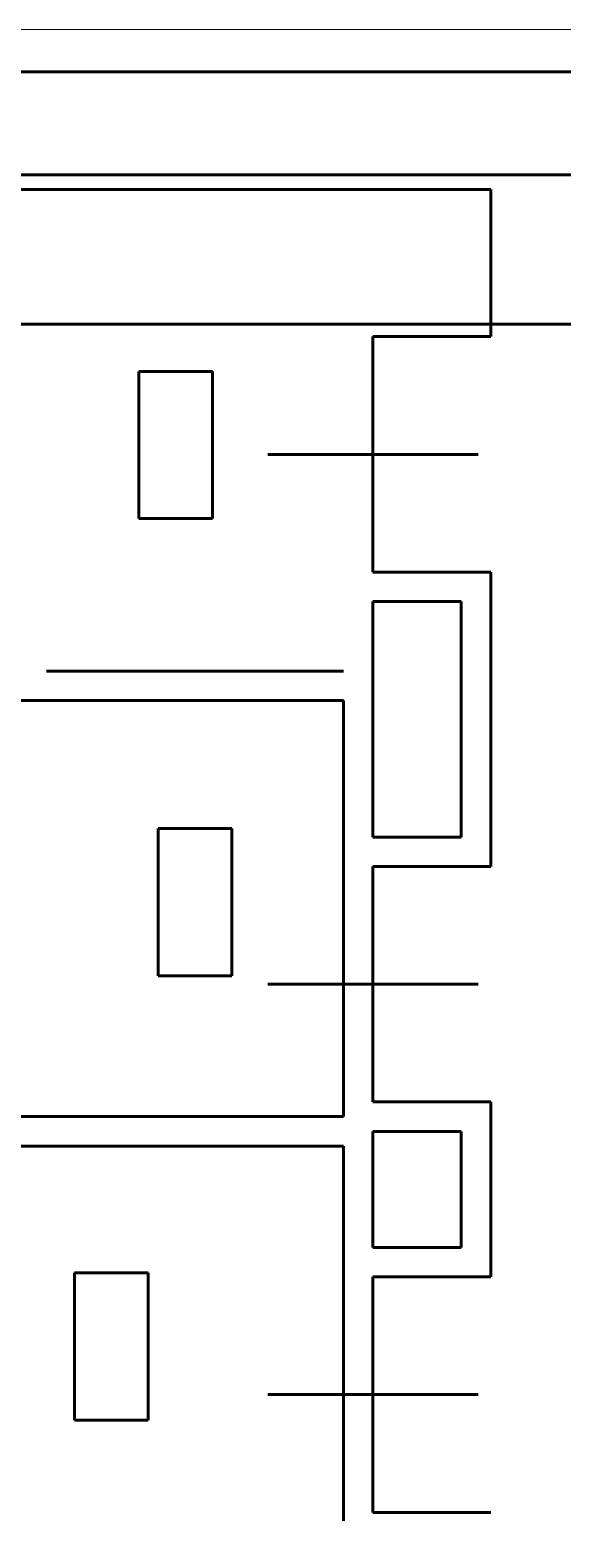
# Model space of a CAD drawing. Extents: x 0 to 297, y 0 to 292.
# Drawn here: x 235.01 to 244.05, y 184.81 to 210 of the extents above; entities that cross this region are included whole.
import ezdxf

# ---------------------------------------------------------------- set-up
doc = ezdxf.new("R2010")
doc.units = 0
doc.header["$MEASUREMENT"] = 0
doc.linetypes.add('K5LT_BASIC', pattern=[0])
doc.linetypes.add('K5LT_THIN', pattern=[0])
doc.layers.add('Системный слой', color=7, linetype='Continuous')

# ---------------------------------------------------------------- blocks, each defined once
blk = doc.blocks.new('*U')
at = {"layer": 'Системный слой', "linetype": 'K5LT_BASIC', "lineweight": 60}
for p, q in [((238.114, 204.195), (236.864, 204.195)), ((236.864, 204.195), (236.864, 201.695)), ((238.114, 201.695), (238.114, 204.195)), ((236.864, 201.695), (238.114, 201.695)), ((238.442, 196.429), (237.192, 196.429)), ((237.192, 196.429), (237.192, 193.929)), ((238.442, 193.929), (238.442, 196.429)), ((237.192, 193.929), (238.442, 193.929)), ((237.02, 188.882), (235.77, 188.882)), ((235.77, 188.882), (235.77, 186.382)), ((237.02, 186.382), (237.02, 188.882)), ((235.77, 186.382), (237.02, 186.382))]:
    blk.add_line(p, q, dxfattribs=at)
blk = doc.blocks.new('*S')
at = {"linetype": 'K5LT_THIN', "lineweight": 18}
blk.add_line((0, 210), (297, 210), dxfattribs=at)
at = {"linetype": 'K5LT_BASIC', "lineweight": 60}
blk.add_line((20, 205), (292, 205), dxfattribs=at)

msp = doc.modelspace()

# ---------------------------------------------------------------- linework, layer by layer
at = {"layer": 'Системный слой', "linetype": 'K5LT_BASIC', "lineweight": 60}
for p, q in [((275.337, 209.285), (223.838, 209.285)), ((251.589, 207.535), (224.838, 207.535)), ((242.838, 207.286), (226.338, 207.286)), ((242.838, 204.786), (242.838, 207.286)), ((240.838, 200.786), (240.838, 204.786)), ((240.838, 204.786), (242.838, 204.786)), ((239.052, 202.786), (242.623, 202.786)), ((242.838, 200.786), (240.838, 200.786)), ((242.838, 200.786), (242.838, 195.786)), ((242.338, 200.286), (240.838, 200.286)), ((240.838, 200.286), (240.838, 196.286)), ((242.338, 200.286), (242.338, 196.286)), ((240.337, 199.102), (235.296, 199.102)), ((240.338, 198.602), (225.587, 198.602)), ((240.338, 198.602), (235.296, 198.602)), ((240.338, 198.602), (240.337, 191.536)), ((242.338, 196.286), (240.838, 196.286)), ((242.838, 195.786), (240.838, 195.786)), ((240.838, 191.786), (240.838, 195.786)), ((239.052, 193.786), (242.623, 193.786)), ((242.838, 191.786), (240.838, 191.786)), ((242.838, 188.815), (242.838, 191.786)), ((240.337, 191.536), (226.338, 191.536)), ((240.337, 191.536), (235.296, 191.536)), ((242.338, 191.286), (240.838, 191.286)), ((240.838, 189.315), (240.838, 191.286)), ((242.338, 191.286), (242.338, 189.315)), ((226.337, 191.036), (240.337, 191.036)), ((240.337, 191.036), (240.337, 184.036)), ((242.338, 189.315), (240.838, 189.315)), ((242.838, 188.815), (240.838, 188.815)), ((240.838, 184.814), (240.838, 188.815)), ((239.052, 186.814), (242.623, 186.814)), ((242.838, 184.814), (240.838, 184.814))]:
    msp.add_line(p, q, dxfattribs=at)

# ---------------------------------------------------------------- block references
msp.add_blockref('*S', (0, 0))
at = {"layer": 'Системный слой'}
msp.add_blockref('*U', (0, 0), dxfattribs=at)
msp.add_blockref('*U', (0, 0), dxfattribs=at)
msp.add_blockref('*U', (0, 0), dxfattribs=at)
msp.add_blockref('*U', (0, 0), dxfattribs=at)
msp.add_blockref('*U', (0, 0), dxfattribs=at)
msp.add_blockref('*U', (0, 0), dxfattribs=at)
msp.add_blockref('*U', (0, 0), dxfattribs=at)
msp.add_blockref('*U', (0, 0), dxfattribs=at)
msp.add_blockref('*U', (0, 0), dxfattribs=at)
msp.add_blockref('*U', (0, 0), dxfattribs=at)
msp.add_blockref('*U', (0, 0), dxfattribs=at)
msp.add_blockref('*U', (0, 0), dxfattribs=at)
msp.add_blockref('*U', (0, 0), dxfattribs=at)
msp.add_blockref('*U', (0, 0), dxfattribs=at)
msp.add_blockref('*U', (0, 0), dxfattribs=at)
msp.add_blockref('*U', (0, 0), dxfattribs=at)
msp.add_blockref('*U', (0, 0), dxfattribs=at)
msp.add_blockref('*U', (0, 0), dxfattribs=at)
msp.add_blockref('*U', (0, 0), dxfattribs=at)
msp.add_blockref('*U', (0, 0), dxfattribs=at)
msp.add_blockref('*U', (0, 0), dxfattribs=at)
msp.add_blockref('*U', (0, 0), dxfattribs=at)
msp.add_blockref('*U', (0, 0), dxfattribs=at)
msp.add_blockref('*U', (0, 0), dxfattribs=at)
msp.add_blockref('*U', (0, 0), dxfattribs=at)
msp.add_blockref('*U', (0, 0), dxfattribs=at)
msp.add_blockref('*U', (0, 0), dxfattribs=at)
msp.add_blockref('*U', (0, 0), dxfattribs=at)
msp.add_blockref('*U', (0, 0), dxfattribs=at)
msp.add_blockref('*U', (0, 0), dxfattribs=at)
msp.add_blockref('*U', (0, 0), dxfattribs=at)
msp.add_blockref('*U', (0, 0), dxfattribs=at)
msp.add_blockref('*U', (0, 0), dxfattribs=at)
msp.add_blockref('*U', (0, 0), dxfattribs=at)
msp.add_blockref('*U', (0, 0), dxfattribs=at)
msp.add_blockref('*U', (0, 0), dxfattribs=at)
msp.add_blockref('*U', (0, 0), dxfattribs=at)
msp.add_blockref('*U', (0, 0), dxfattribs=at)
msp.add_blockref('*U', (0, 0), dxfattribs=at)
msp.add_blockref('*U', (0, 0), dxfattribs=at)
msp.add_blockref('*U', (0, 0), dxfattribs=at)
msp.add_blockref('*U', (0, 0), dxfattribs=at)
msp.add_blockref('*U', (0, 0), dxfattribs=at)
msp.add_blockref('*U', (0, 0), dxfattribs=at)
msp.add_blockref('*U', (0, 0), dxfattribs=at)
msp.add_blockref('*U', (0, 0), dxfattribs=at)
msp.add_blockref('*U', (0, 0), dxfattribs=at)
msp.add_blockref('*U', (0, 0), dxfattribs=at)
msp.add_blockref('*U', (0, 0), dxfattribs=at)
msp.add_blockref('*U', (0, 0), dxfattribs=at)
msp.add_blockref('*U', (0, 0), dxfattribs=at)
msp.add_blockref('*U', (0, 0), dxfattribs=at)
msp.add_blockref('*U', (0, 0), dxfattribs=at)
msp.add_blockref('*U', (0, 0), dxfattribs=at)
msp.add_blockref('*U', (0, 0), dxfattribs=at)
msp.add_blockref('*U', (0, 0), dxfattribs=at)
msp.add_blockref('*U', (0, 0), dxfattribs=at)
msp.add_blockref('*U', (0, 0), dxfattribs=at)
msp.add_blockref('*U', (0, 0), dxfattribs=at)
msp.add_blockref('*U', (0, 0), dxfattribs=at)
msp.add_blockref('*U', (0, 0), dxfattribs=at)
msp.add_blockref('*U', (0, 0), dxfattribs=at)
msp.add_blockref('*U', (0, 0), dxfattribs=at)
msp.add_blockref('*U', (0, 0), dxfattribs=at)
msp.add_blockref('*U', (0, 0), dxfattribs=at)
msp.add_blockref('*U', (0, 0), dxfattribs=at)
msp.add_blockref('*U', (0, 0), dxfattribs=at)
msp.add_blockref('*U', (0, 0), dxfattribs=at)
msp.add_blockref('*U', (0, 0), dxfattribs=at)
msp.add_blockref('*U', (0, 0), dxfattribs=at)
msp.add_blockref('*U', (0, 0), dxfattribs=at)
msp.add_blockref('*U', (0, 0), dxfattribs=at)
msp.add_blockref('*U', (0, 0), dxfattribs=at)
msp.add_blockref('*U', (0, 0), dxfattribs=at)
msp.add_blockref('*U', (0, 0), dxfattribs=at)
msp.add_blockref('*U', (0, 0), dxfattribs=at)
msp.add_blockref('*U', (0, 0), dxfattribs=at)
msp.add_blockref('*U', (0, 0), dxfattribs=at)
msp.add_blockref('*U', (0, 0), dxfattribs=at)
msp.add_blockref('*U', (0, 0), dxfattribs=at)
msp.add_blockref('*U', (0, 0), dxfattribs=at)
msp.add_blockref('*U', (0, 0), dxfattribs=at)
msp.add_blockref('*U', (0, 0), dxfattribs=at)
msp.add_blockref('*U', (0, 0), dxfattribs=at)
msp.add_blockref('*U', (0, 0), dxfattribs=at)
msp.add_blockref('*U', (0, 0), dxfattribs=at)
msp.add_blockref('*U', (0, 0), dxfattribs=at)
msp.add_blockref('*U', (0, 0), dxfattribs=at)
msp.add_blockref('*U', (0, 0), dxfattribs=at)
msp.add_blockref('*U', (0, 0), dxfattribs=at)
msp.add_blockref('*U', (0, 0), dxfattribs=at)
msp.add_blockref('*U', (0, 0), dxfattribs=at)
msp.add_blockref('*U', (0, 0), dxfattribs=at)
msp.add_blockref('*U', (0, 0), dxfattribs=at)
msp.add_blockref('*U', (0, 0), dxfattribs=at)
msp.add_blockref('*U', (0, 0), dxfattribs=at)
msp.add_blockref('*U', (0, 0), dxfattribs=at)
msp.add_blockref('*U', (0, 0), dxfattribs=at)
msp.add_blockref('*U', (0, 0), dxfattribs=at)
msp.add_blockref('*U', (0, 0), dxfattribs=at)
msp.add_blockref('*U', (0, 0), dxfattribs=at)
msp.add_blockref('*U', (0, 0), dxfattribs=at)
msp.add_blockref('*U', (0, 0), dxfattribs=at)
msp.add_blockref('*U', (0, 0), dxfattribs=at)
msp.add_blockref('*U', (0, 0), dxfattribs=at)
msp.add_blockref('*U', (0, 0), dxfattribs=at)
msp.add_blockref('*U', (0, 0), dxfattribs=at)
msp.add_blockref('*U', (0, 0), dxfattribs=at)
msp.add_blockref('*U', (0, 0), dxfattribs=at)
msp.add_blockref('*U', (0, 0), dxfattribs=at)
msp.add_blockref('*U', (0, 0), dxfattribs=at)
msp.add_blockref('*U', (0, 0), dxfattribs=at)
msp.add_blockref('*U', (0, 0), dxfattribs=at)
msp.add_blockref('*U', (0, 0), dxfattribs=at)
msp.add_blockref('*U', (0, 0), dxfattribs=at)
msp.add_blockref('*U', (0, 0), dxfattribs=at)
msp.add_blockref('*U', (0, 0), dxfattribs=at)
msp.add_blockref('*U', (0, 0), dxfattribs=at)
msp.add_blockref('*U', (0, 0), dxfattribs=at)
msp.add_blockref('*U', (0, 0), dxfattribs=at)
msp.add_blockref('*U', (0, 0), dxfattribs=at)
msp.add_blockref('*U', (0, 0), dxfattribs=at)
msp.add_blockref('*U', (0, 0), dxfattribs=at)
msp.add_blockref('*U', (0, 0), dxfattribs=at)
msp.add_blockref('*U', (0, 0), dxfattribs=at)
msp.add_blockref('*U', (0, 0), dxfattribs=at)
msp.add_blockref('*U', (0, 0), dxfattribs=at)
msp.add_blockref('*U', (0, 0), dxfattribs=at)
msp.add_blockref('*U', (0, 0), dxfattribs=at)
msp.add_blockref('*U', (0, 0), dxfattribs=at)
msp.add_blockref('*U', (0, 0), dxfattribs=at)
msp.add_blockref('*U', (0, 0), dxfattribs=at)
msp.add_blockref('*U', (0, 0), dxfattribs=at)
msp.add_blockref('*U', (0, 0), dxfattribs=at)
msp.add_blockref('*U', (0, 0), dxfattribs=at)
msp.add_blockref('*U', (0, 0), dxfattribs=at)
msp.add_blockref('*U', (0, 0), dxfattribs=at)
msp.add_blockref('*U', (0, 0), dxfattribs=at)
msp.add_blockref('*U', (0, 0), dxfattribs=at)
msp.add_blockref('*U', (0, 0), dxfattribs=at)
msp.add_blockref('*U', (0, 0), dxfattribs=at)
msp.add_blockref('*U', (0, 0), dxfattribs=at)
msp.add_blockref('*U', (0, 0), dxfattribs=at)
msp.add_blockref('*U', (0, 0), dxfattribs=at)
msp.add_blockref('*U', (0, 0), dxfattribs=at)
msp.add_blockref('*U', (0, 0), dxfattribs=at)
msp.add_blockref('*U', (0, 0), dxfattribs=at)
msp.add_blockref('*U', (0, 0), dxfattribs=at)
msp.add_blockref('*U', (0, 0), dxfattribs=at)
msp.add_blockref('*U', (0, 0), dxfattribs=at)
msp.add_blockref('*U', (0, 0), dxfattribs=at)
msp.add_blockref('*U', (0, 0), dxfattribs=at)
msp.add_blockref('*U', (0, 0), dxfattribs=at)
msp.add_blockref('*U', (0, 0), dxfattribs=at)
msp.add_blockref('*U', (0, 0), dxfattribs=at)
msp.add_blockref('*U', (0, 0), dxfattribs=at)
msp.add_blockref('*U', (0, 0), dxfattribs=at)
msp.add_blockref('*U', (0, 0), dxfattribs=at)
msp.add_blockref('*U', (0, 0), dxfattribs=at)
msp.add_blockref('*U', (0, 0), dxfattribs=at)
msp.add_blockref('*U', (0, 0), dxfattribs=at)
msp.add_blockref('*U', (0, 0), dxfattribs=at)
msp.add_blockref('*U', (0, 0), dxfattribs=at)
msp.add_blockref('*U', (0, 0), dxfattribs=at)
msp.add_blockref('*U', (0, 0), dxfattribs=at)
msp.add_blockref('*U', (0, 0), dxfattribs=at)
msp.add_blockref('*U', (0, 0), dxfattribs=at)
msp.add_blockref('*U', (0, 0), dxfattribs=at)
msp.add_blockref('*U', (0, 0), dxfattribs=at)
msp.add_blockref('*U', (0, 0), dxfattribs=at)
msp.add_blockref('*U', (0, 0), dxfattribs=at)
msp.add_blockref('*U', (0, 0), dxfattribs=at)
msp.add_blockref('*U', (0, 0), dxfattribs=at)
msp.add_blockref('*U', (0, 0), dxfattribs=at)
msp.add_blockref('*U', (0, 0), dxfattribs=at)
msp.add_blockref('*U', (0, 0), dxfattribs=at)
msp.add_blockref('*U', (0, 0), dxfattribs=at)
msp.add_blockref('*U', (0, 0), dxfattribs=at)
msp.add_blockref('*U', (0, 0), dxfattribs=at)
msp.add_blockref('*U', (0, 0), dxfattribs=at)
msp.add_blockref('*U', (0, 0), dxfattribs=at)
msp.add_blockref('*U', (0, 0), dxfattribs=at)
msp.add_blockref('*U', (0, 0), dxfattribs=at)
msp.add_blockref('*U', (0, 0), dxfattribs=at)
msp.add_blockref('*U', (0, 0), dxfattribs=at)
msp.add_blockref('*U', (0, 0), dxfattribs=at)
msp.add_blockref('*U', (0, 0), dxfattribs=at)
msp.add_blockref('*U', (0, 0), dxfattribs=at)
msp.add_blockref('*U', (0, 0), dxfattribs=at)
msp.add_blockref('*U', (0, 0), dxfattribs=at)
msp.add_blockref('*U', (0, 0), dxfattribs=at)
msp.add_blockref('*U', (0, 0), dxfattribs=at)
msp.add_blockref('*U', (0, 0), dxfattribs=at)
msp.add_blockref('*U', (0, 0), dxfattribs=at)
msp.add_blockref('*U', (0, 0), dxfattribs=at)
msp.add_blockref('*U', (0, 0), dxfattribs=at)
msp.add_blockref('*U', (0, 0), dxfattribs=at)
msp.add_blockref('*U', (0, 0), dxfattribs=at)
msp.add_blockref('*U', (0, 0), dxfattribs=at)
msp.add_blockref('*U', (0, 0), dxfattribs=at)
msp.add_blockref('*U', (0, 0), dxfattribs=at)
msp.add_blockref('*U', (0, 0), dxfattribs=at)
msp.add_blockref('*U', (0, 0), dxfattribs=at)
msp.add_blockref('*U', (0, 0), dxfattribs=at)
msp.add_blockref('*U', (0, 0), dxfattribs=at)
msp.add_blockref('*U', (0, 0), dxfattribs=at)
msp.add_blockref('*U', (0, 0), dxfattribs=at)
msp.add_blockref('*U', (0, 0), dxfattribs=at)
msp.add_blockref('*U', (0, 0), dxfattribs=at)
msp.add_blockref('*U', (0, 0), dxfattribs=at)
msp.add_blockref('*U', (0, 0), dxfattribs=at)
msp.add_blockref('*U', (0, 0), dxfattribs=at)
msp.add_blockref('*U', (0, 0), dxfattribs=at)
msp.add_blockref('*U', (0, 0), dxfattribs=at)
msp.add_blockref('*U', (0, 0), dxfattribs=at)
msp.add_blockref('*U', (0, 0), dxfattribs=at)
msp.add_blockref('*U', (0, 0), dxfattribs=at)
msp.add_blockref('*U', (0, 0), dxfattribs=at)
msp.add_blockref('*U', (0, 0), dxfattribs=at)
msp.add_blockref('*U', (0, 0), dxfattribs=at)
msp.add_blockref('*U', (0, 0), dxfattribs=at)
msp.add_blockref('*U', (0, 0), dxfattribs=at)
msp.add_blockref('*U', (0, 0), dxfattribs=at)
msp.add_blockref('*U', (0, 0), dxfattribs=at)
msp.add_blockref('*U', (0, 0), dxfattribs=at)
msp.add_blockref('*U', (0, 0), dxfattribs=at)
msp.add_blockref('*U', (0, 0), dxfattribs=at)
msp.add_blockref('*U', (0, 0), dxfattribs=at)
msp.add_blockref('*U', (0, 0), dxfattribs=at)
msp.add_blockref('*U', (0, 0), dxfattribs=at)
msp.add_blockref('*U', (0, 0), dxfattribs=at)
msp.add_blockref('*U', (0, 0), dxfattribs=at)
msp.add_blockref('*U', (0, 0), dxfattribs=at)
msp.add_blockref('*U', (0, 0), dxfattribs=at)
msp.add_blockref('*U', (0, 0), dxfattribs=at)
msp.add_blockref('*U', (0, 0), dxfattribs=at)
msp.add_blockref('*U', (0, 0), dxfattribs=at)
msp.add_blockref('*U', (0, 0), dxfattribs=at)
msp.add_blockref('*U', (0, 0), dxfattribs=at)
msp.add_blockref('*U', (0, 0), dxfattribs=at)
msp.add_blockref('*U', (0, 0), dxfattribs=at)
msp.add_blockref('*U', (0, 0), dxfattribs=at)
msp.add_blockref('*U', (0, 0), dxfattribs=at)
msp.add_blockref('*U', (0, 0), dxfattribs=at)
msp.add_blockref('*U', (0, 0), dxfattribs=at)
msp.add_blockref('*U', (0, 0), dxfattribs=at)
msp.add_blockref('*U', (0, 0), dxfattribs=at)
msp.add_blockref('*U', (0, 0), dxfattribs=at)
msp.add_blockref('*U', (0, 0), dxfattribs=at)
msp.add_blockref('*U', (0, 0), dxfattribs=at)
msp.add_blockref('*U', (0, 0), dxfattribs=at)
msp.add_blockref('*U', (0, 0), dxfattribs=at)
msp.add_blockref('*U', (0, 0), dxfattribs=at)
msp.add_blockref('*U', (0, 0), dxfattribs=at)
msp.add_blockref('*U', (0, 0), dxfattribs=at)
msp.add_blockref('*U', (0, 0), dxfattribs=at)
msp.add_blockref('*U', (0, 0), dxfattribs=at)
msp.add_blockref('*U', (0, 0), dxfattribs=at)
msp.add_blockref('*U', (0, 0), dxfattribs=at)
msp.add_blockref('*U', (0, 0), dxfattribs=at)
msp.add_blockref('*U', (0, 0), dxfattribs=at)
msp.add_blockref('*U', (0, 0), dxfattribs=at)
msp.add_blockref('*U', (0, 0), dxfattribs=at)
msp.add_blockref('*U', (0, 0), dxfattribs=at)
msp.add_blockref('*U', (0, 0), dxfattribs=at)
msp.add_blockref('*U', (0, 0), dxfattribs=at)
msp.add_blockref('*U', (0, 0), dxfattribs=at)
msp.add_blockref('*U', (0, 0), dxfattribs=at)
msp.add_blockref('*U', (0, 0), dxfattribs=at)
msp.add_blockref('*U', (0, 0), dxfattribs=at)
msp.add_blockref('*U', (0, 0), dxfattribs=at)
msp.add_blockref('*U', (0, 0), dxfattribs=at)
msp.add_blockref('*U', (0, 0), dxfattribs=at)
msp.add_blockref('*U', (0, 0), dxfattribs=at)
msp.add_blockref('*U', (0, 0), dxfattribs=at)
msp.add_blockref('*U', (0, 0), dxfattribs=at)
msp.add_blockref('*U', (0, 0), dxfattribs=at)
msp.add_blockref('*U', (0, 0), dxfattribs=at)
msp.add_blockref('*U', (0, 0), dxfattribs=at)
msp.add_blockref('*U', (0, 0), dxfattribs=at)
msp.add_blockref('*U', (0, 0), dxfattribs=at)
msp.add_blockref('*U', (0, 0), dxfattribs=at)
msp.add_blockref('*U', (0, 0), dxfattribs=at)
msp.add_blockref('*U', (0, 0), dxfattribs=at)
msp.add_blockref('*U', (0, 0), dxfattribs=at)
msp.add_blockref('*U', (0, 0), dxfattribs=at)
msp.add_blockref('*U', (0, 0), dxfattribs=at)
msp.add_blockref('*U', (0, 0), dxfattribs=at)
msp.add_blockref('*U', (0, 0), dxfattribs=at)
msp.add_blockref('*U', (0, 0), dxfattribs=at)
msp.add_blockref('*U', (0, 0), dxfattribs=at)
msp.add_blockref('*U', (0, 0), dxfattribs=at)
msp.add_blockref('*U', (0, 0), dxfattribs=at)
msp.add_blockref('*U', (0, 0), dxfattribs=at)
msp.add_blockref('*U', (0, 0), dxfattribs=at)
msp.add_blockref('*U', (0, 0), dxfattribs=at)
msp.add_blockref('*U', (0, 0), dxfattribs=at)
msp.add_blockref('*U', (0, 0), dxfattribs=at)
msp.add_blockref('*U', (0, 0), dxfattribs=at)
msp.add_blockref('*U', (0, 0), dxfattribs=at)
msp.add_blockref('*U', (0, 0), dxfattribs=at)
msp.add_blockref('*U', (0, 0), dxfattribs=at)
msp.add_blockref('*U', (0, 0), dxfattribs=at)
msp.add_blockref('*U', (0, 0), dxfattribs=at)
msp.add_blockref('*U', (0, 0), dxfattribs=at)
msp.add_blockref('*U', (0, 0), dxfattribs=at)
msp.add_blockref('*U', (0, 0), dxfattribs=at)
msp.add_blockref('*U', (0, 0), dxfattribs=at)
msp.add_blockref('*U', (0, 0), dxfattribs=at)
msp.add_blockref('*U', (0, 0), dxfattribs=at)
msp.add_blockref('*U', (0, 0), dxfattribs=at)
msp.add_blockref('*U', (0, 0), dxfattribs=at)
msp.add_blockref('*U', (0, 0), dxfattribs=at)
msp.add_blockref('*U', (0, 0), dxfattribs=at)
msp.add_blockref('*U', (0, 0), dxfattribs=at)
msp.add_blockref('*U', (0, 0), dxfattribs=at)
msp.add_blockref('*U', (0, 0), dxfattribs=at)
msp.add_blockref('*U', (0, 0), dxfattribs=at)
msp.add_blockref('*U', (0, 0), dxfattribs=at)
msp.add_blockref('*U', (0, 0), dxfattribs=at)
msp.add_blockref('*U', (0, 0), dxfattribs=at)
msp.add_blockref('*U', (0, 0), dxfattribs=at)
msp.add_blockref('*U', (0, 0), dxfattribs=at)
msp.add_blockref('*U', (0, 0), dxfattribs=at)
msp.add_blockref('*U', (0, 0), dxfattribs=at)
msp.add_blockref('*U', (0, 0), dxfattribs=at)
msp.add_blockref('*U', (0, 0), dxfattribs=at)
msp.add_blockref('*U', (0, 0), dxfattribs=at)
msp.add_blockref('*U', (0, 0), dxfattribs=at)
msp.add_blockref('*U', (0, 0), dxfattribs=at)
msp.add_blockref('*U', (0, 0), dxfattribs=at)
msp.add_blockref('*U', (0, 0), dxfattribs=at)
msp.add_blockref('*U', (0, 0), dxfattribs=at)
msp.add_blockref('*U', (0, 0), dxfattribs=at)
msp.add_blockref('*U', (0, 0), dxfattribs=at)
msp.add_blockref('*U', (0, 0), dxfattribs=at)
msp.add_blockref('*U', (0, 0), dxfattribs=at)
msp.add_blockref('*U', (0, 0), dxfattribs=at)
msp.add_blockref('*U', (0, 0), dxfattribs=at)
msp.add_blockref('*U', (0, 0), dxfattribs=at)
msp.add_blockref('*U', (0, 0), dxfattribs=at)
msp.add_blockref('*U', (0, 0), dxfattribs=at)
msp.add_blockref('*U', (0, 0), dxfattribs=at)
msp.add_blockref('*U', (0, 0), dxfattribs=at)
msp.add_blockref('*U', (0, 0), dxfattribs=at)
msp.add_blockref('*U', (0, 0), dxfattribs=at)
msp.add_blockref('*U', (0, 0), dxfattribs=at)
msp.add_blockref('*U', (0, 0), dxfattribs=at)
msp.add_blockref('*U', (0, 0), dxfattribs=at)
msp.add_blockref('*U', (0, 0), dxfattribs=at)
msp.add_blockref('*U', (0, 0), dxfattribs=at)
msp.add_blockref('*U', (0, 0), dxfattribs=at)
msp.add_blockref('*U', (0, 0), dxfattribs=at)
msp.add_blockref('*U', (0, 0), dxfattribs=at)
msp.add_blockref('*U', (0, 0), dxfattribs=at)
msp.add_blockref('*U', (0, 0), dxfattribs=at)
msp.add_blockref('*U', (0, 0), dxfattribs=at)
msp.add_blockref('*U', (0, 0), dxfattribs=at)
msp.add_blockref('*U', (0, 0), dxfattribs=at)
msp.add_blockref('*U', (0, 0), dxfattribs=at)
msp.add_blockref('*U', (0, 0), dxfattribs=at)
msp.add_blockref('*U', (0, 0), dxfattribs=at)
msp.add_blockref('*U', (0, 0), dxfattribs=at)
msp.add_blockref('*U', (0, 0), dxfattribs=at)
msp.add_blockref('*U', (0, 0), dxfattribs=at)
msp.add_blockref('*U', (0, 0), dxfattribs=at)
msp.add_blockref('*U', (0, 0), dxfattribs=at)
msp.add_blockref('*U', (0, 0), dxfattribs=at)
msp.add_blockref('*U', (0, 0), dxfattribs=at)
msp.add_blockref('*U', (0, 0), dxfattribs=at)
msp.add_blockref('*U', (0, 0), dxfattribs=at)
msp.add_blockref('*U', (0, 0), dxfattribs=at)
msp.add_blockref('*U', (0, 0), dxfattribs=at)
msp.add_blockref('*U', (0, 0), dxfattribs=at)
msp.add_blockref('*U', (0, 0), dxfattribs=at)
msp.add_blockref('*U', (0, 0), dxfattribs=at)
msp.add_blockref('*U', (0, 0), dxfattribs=at)
msp.add_blockref('*U', (0, 0), dxfattribs=at)
msp.add_blockref('*U', (0, 0), dxfattribs=at)
msp.add_blockref('*U', (0, 0), dxfattribs=at)
msp.add_blockref('*U', (0, 0), dxfattribs=at)
msp.add_blockref('*U', (0, 0), dxfattribs=at)
msp.add_blockref('*U', (0, 0), dxfattribs=at)
msp.add_blockref('*U', (0, 0), dxfattribs=at)
msp.add_blockref('*U', (0, 0), dxfattribs=at)
msp.add_blockref('*U', (0, 0), dxfattribs=at)
msp.add_blockref('*U', (0, 0), dxfattribs=at)
msp.add_blockref('*U', (0, 0), dxfattribs=at)
msp.add_blockref('*U', (0, 0), dxfattribs=at)
msp.add_blockref('*U', (0, 0), dxfattribs=at)
msp.add_blockref('*U', (0, 0), dxfattribs=at)
msp.add_blockref('*U', (0, 0), dxfattribs=at)
msp.add_blockref('*U', (0, 0), dxfattribs=at)
msp.add_blockref('*U', (0, 0), dxfattribs=at)
msp.add_blockref('*U', (0, 0), dxfattribs=at)
msp.add_blockref('*U', (0, 0), dxfattribs=at)
msp.add_blockref('*U', (0, 0), dxfattribs=at)
msp.add_blockref('*U', (0, 0), dxfattribs=at)
msp.add_blockref('*U', (0, 0), dxfattribs=at)
msp.add_blockref('*U', (0, 0), dxfattribs=at)
msp.add_blockref('*U', (0, 0), dxfattribs=at)
msp.add_blockref('*U', (0, 0), dxfattribs=at)
msp.add_blockref('*U', (0, 0), dxfattribs=at)
msp.add_blockref('*U', (0, 0), dxfattribs=at)
msp.add_blockref('*U', (0, 0), dxfattribs=at)
msp.add_blockref('*U', (0, 0), dxfattribs=at)
msp.add_blockref('*U', (0, 0), dxfattribs=at)
msp.add_blockref('*U', (0, 0), dxfattribs=at)
msp.add_blockref('*U', (0, 0), dxfattribs=at)
msp.add_blockref('*U', (0, 0), dxfattribs=at)
msp.add_blockref('*U', (0, 0), dxfattribs=at)
msp.add_blockref('*U', (0, 0), dxfattribs=at)
msp.add_blockref('*U', (0, 0), dxfattribs=at)
msp.add_blockref('*U', (0, 0), dxfattribs=at)
msp.add_blockref('*U', (0, 0), dxfattribs=at)
msp.add_blockref('*U', (0, 0), dxfattribs=at)
msp.add_blockref('*U', (0, 0), dxfattribs=at)
msp.add_blockref('*U', (0, 0), dxfattribs=at)
msp.add_blockref('*U', (0, 0), dxfattribs=at)
msp.add_blockref('*U', (0, 0), dxfattribs=at)
msp.add_blockref('*U', (0, 0), dxfattribs=at)

doc.saveas('drawing.dxf')
